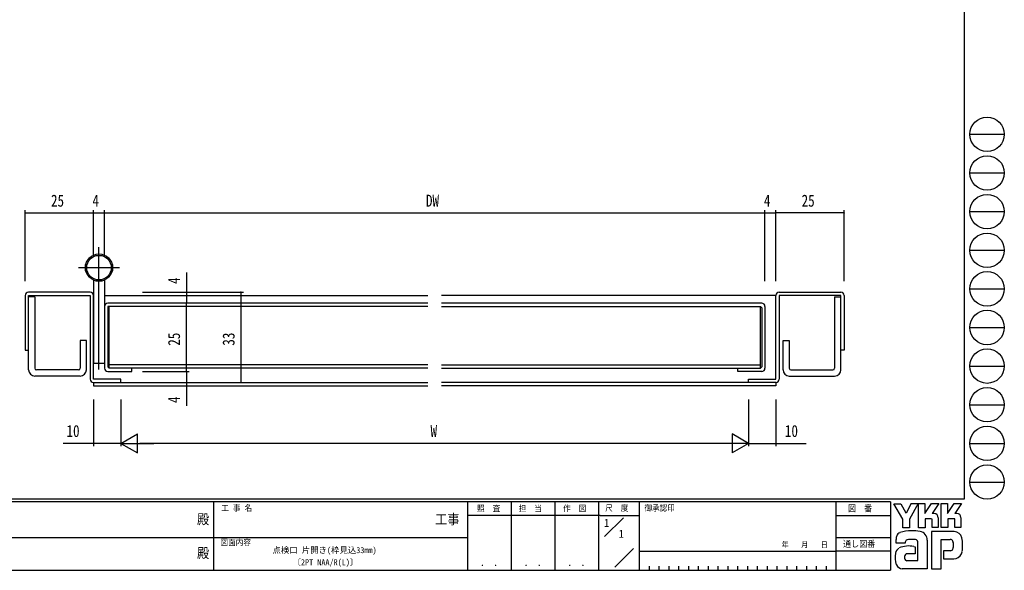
# Model space of a CAD drawing. Units: millimetres on the paper. Extents: x -283 to 283, y -202 to 202.
# Drawn here: x -77.4 to 283.3, y -201.5 to 0 of the extents above; entities that cross this region are included whole.
import ezdxf
from ezdxf.enums import TextEntityAlignment as Align

# ---------------------------------------------------------------- set-up
doc = ezdxf.new("R2010")
doc.units = ezdxf.units.MM
for name, color, linetype in [('0-1_USER1', 3, 'Continuous'), ('0-2_YKK_11', 7, 'Continuous'), ('0-3_YKK_12', 2, 'Continuous'), ('0-4_YKK_13', 4, 'Continuous'), ('0-6_YKK_D', 6, 'Continuous'), ('0-7_YKK_ZWAK', 7, 'Continuous')]:
    doc.layers.add(name, color=color, linetype=linetype)
doc.styles.add('ＭＳ ゴシック', font='')
doc.styles.get('ＭＳ ゴシック').set_extended_font_data('MS Gothic')

msp = doc.modelspace()

# ---------------------------------------------------------------- linework, layer by layer
at = {"layer": '0-2_YKK_11'}
for p, q in [((-51.553, -99.739), (-74.153, -99.739)), ((-51.553, -100.939), (-51.553, -131.539)), ((200.847, -99.739), (223.447, -99.739)), ((200.847, -100.939), (200.847, -131.539)), ((72.147, -103.739), (-45.153, -103.739)), ((194.447, -103.739), (77.147, -103.739)), ((-46.353, -104.939), (-46.353, -127.539)), ((77.147, -104.939), (193.947, -104.939)), ((195.647, -104.939), (195.647, -127.539)), ((72.147, -126.339), (-44.653, -126.339)), ((72.147, -127.539), (-44.653, -127.539)), ((77.147, -126.339), (193.947, -126.339))]:
    msp.add_line(p, q, dxfattribs=at)
for points in [[(-75.353, -100.939), (-75.353, -120.939), (-74.153, -120.939), (-74.153, -100.939), (-51.553, -100.939)], [(-50.353, -132.739), (-40.353, -132.739), (-40.353, -131.539), (-50.353, -131.539), (-50.353, -100.939)], [(199.647, -132.739), (189.647, -132.739), (189.647, -131.539), (199.647, -131.539), (199.647, -100.939)], [(224.647, -100.939), (224.647, -120.939), (223.447, -120.939), (223.447, -100.939), (200.847, -100.939)], [(72.147, -104.939), (-45.153, -104.939), (-45.153, -127.039), (-44.653, -127.539), (-44.653, -104.939)], [(77.147, -127.539), (193.947, -127.539), (193.947, -104.939), (194.447, -105.439), (194.447, -127.039), (193.947, -127.539)], [(-45.153, -128.739), (-36.353, -128.739), (-36.353, -127.539)], [(194.447, -128.739), (185.647, -128.739), (185.647, -127.539)]]:
    msp.add_lwpolyline(points, dxfattribs=at)
for centre, start, end in [((-74.153, -100.939), 89.99998, 180.00002), ((-51.553, -100.939), 0, 89.99998), ((200.847, -100.939), 89.99998, 180.00002), ((223.447, -100.939), 0, 89.99998), ((-45.153, -104.939), 89.99998, 180.00002), ((194.447, -104.939), 0, 89.99998), ((-45.153, -127.539), 180.00002, 270), ((194.447, -127.539), 270, 0), ((-50.353, -131.539), 180.00002, 270), ((199.647, -131.539), 270, 0)]:
    msp.add_arc(centre, 1.2, start, end, dxfattribs=at)
at = {"layer": '0-3_YKK_12'}
for p, q in [((-46.353, -100.939), (72.147, -100.939)), ((199.647, -100.939), (77.147, -100.939)), ((-50.353, -132.739), (72.147, -132.739)), ((-50.353, -132.739), (-50.353, -133.939)), ((189.647, -132.739), (77.147, -132.739)), ((199.647, -132.739), (199.647, -133.939)), ((-50.353, -133.939), (72.147, -133.939)), ((199.647, -133.939), (77.147, -133.939))]:
    msp.add_line(p, q, dxfattribs=at)
at = {"layer": '0-4_YKK_13'}
for p, q in [((-48.353, -128.052), (-48.353, -83.239)), ((-55.853, -90.739), (-40.853, -90.739)), ((-50.353, -95.322), (-50.353, -125.739)), ((-46.353, -95.322), (-46.353, -125.739)), ((-71.853, -101.439), (-74.153, -101.439)), ((-74.153, -128.139), (-74.153, -101.439)), ((-71.853, -101.439), (-71.853, -127.539)), ((221.147, -101.439), (223.447, -101.439)), ((221.147, -101.439), (221.147, -127.539)), ((223.447, -128.139), (223.447, -101.439)), ((-55.253, -117.439), (-55.253, -127.539)), ((-52.953, -117.439), (-55.253, -117.439)), ((-52.953, -128.139), (-52.953, -117.439)), ((202.247, -117.439), (204.547, -117.439)), ((202.247, -128.139), (202.247, -117.439)), ((204.547, -117.439), (204.547, -127.539)), ((-50.353, -125.739), (-46.353, -125.739)), ((-55.853, -128.139), (-71.253, -128.139)), ((205.147, -128.139), (220.547, -128.139)), ((-55.253, -130.439), (-71.853, -130.439)), ((204.547, -130.439), (221.147, -130.439))]:
    msp.add_line(p, q, dxfattribs=at)
for radius in [5, 4.5]:
    msp.add_circle((-48.353, -90.739), radius, dxfattribs=at)
for centre, radius, start, end in [((-71.853, -128.139), 2.3, 180, 270), ((-71.253, -127.539), 0.6, 180, 270), ((-55.853, -127.539), 0.6, 270, 0), ((-55.253, -128.139), 2.3, 270, 0), ((204.547, -128.139), 2.3, 180, 270), ((205.147, -127.539), 0.6, 180, 270), ((220.547, -127.539), 0.6, 270, 0), ((221.147, -128.139), 2.3, 270, 0)]:
    msp.add_arc(centre, radius, start, end, dxfattribs=at)
at = {"layer": '0-6_YKK_D'}
for p, q in [((-75.353, -95.739), (-75.353, -69.739)), ((-75.353, -70.739), (-50.353, -70.739)), ((-50.353, -86.739), (-50.353, -69.739)), ((-50.353, -80.716), (-50.353, -69.739)), ((-50.353, -70.739), (-46.353, -70.739)), ((-46.353, -82.522), (-46.353, -69.739)), ((-46.353, -86.739), (-46.353, -69.739)), ((-46.353, -70.739), (195.647, -70.739)), ((195.647, -95.739), (195.647, -69.739)), ((195.647, -70.739), (199.647, -70.739)), ((199.647, -95.739), (199.647, -69.739)), ((224.647, -70.739), (199.647, -70.739)), ((224.647, -95.739), (224.647, -69.739)), ((-32.353, -99.739), (-15.353, -99.739)), ((-32.353, -99.739), (4.647, -99.739)), ((3.647, -99.739), (3.647, -132.739)), ((-16.353, -128.739), (-16.353, -103.739)), ((-32.353, -128.739), (-15.353, -128.739)), ((-29.134, -128.739), (-15.353, -128.739)), ((-16.353, -128.739), (-16.353, -132.739)), ((-32.353, -132.739), (-15.353, -132.739)), ((-16.353, -132.739), (-16.353, -141.339)), ((-50.353, -139.039), (-50.353, -156.039)), ((-40.353, -139.039), (-40.353, -156.039)), ((-40.353, -139.039), (-40.353, -156.039)), ((189.647, -139.039), (189.647, -156.039)), ((189.647, -139.039), (189.647, -156.039)), ((199.647, -139.039), (199.647, -156.039)), ((-50.353, -155.039), (-61.473, -155.039)), ((-40.353, -155.039), (-50.353, -155.039)), ((-40.353, -155.039), (-34.291, -151.539)), ((-40.353, -155.039), (-28.229, -155.039)), ((-40.353, -155.039), (-34.291, -158.539)), ((-34.291, -158.539), (-34.291, -151.539)), ((182.647, -155.039), (-33.353, -155.039)), ((189.647, -155.039), (177.523, -155.039)), ((183.585, -151.539), (183.585, -158.539)), ((189.647, -155.039), (183.585, -151.539)), ((189.647, -155.039), (183.585, -158.539)), ((189.647, -155.039), (199.647, -155.039)), ((199.647, -155.039), (210.767, -155.039))]:
    msp.add_line(p, q, dxfattribs=at)
msp.add_lwpolyline([(-16.353, -92.551), (-16.353, -99.739), (-16.353, -103.739)], dxfattribs=at)
for centre, start, end in [((-75.353, -70.739), 0, 180), ((-75.353, -70.739), 180, 0), ((-50.353, -70.739), 0, 180), ((-50.353, -70.739), 0, 180), ((-50.353, -70.739), 180, 0), ((-50.353, -70.739), 180, 0), ((-46.353, -70.739), 0, 180), ((-46.353, -70.739), 0, 180), ((-46.353, -70.739), 180, 0), ((-46.353, -70.739), 180, 0), ((195.647, -70.739), 0, 180), ((195.647, -70.739), 0, 180), ((195.647, -70.739), 180, 0), ((195.647, -70.739), 180, 0), ((199.647, -70.739), 0, 180), ((199.647, -70.739), 0, 180), ((199.647, -70.739), 180, 0), ((199.647, -70.739), 180, 0), ((224.647, -70.739), 0, 180), ((224.647, -70.739), 180, 0), ((-16.353, -99.739), 90, 270), ((-16.353, -99.739), 270, 90), ((3.647, -99.739), 90, 270), ((3.647, -99.739), 270, 90), ((-16.353, -103.739), 90, 270), ((-16.353, -103.739), 90, 270), ((-16.353, -103.739), 270, 90), ((-16.353, -103.739), 270, 90), ((-16.353, -128.739), 90, 270), ((-16.353, -128.739), 90, 270), ((-16.353, -128.739), 270, 90), ((-16.353, -128.739), 270, 90), ((-16.353, -132.739), 90, 270), ((-16.353, -132.739), 270, 90), ((3.647, -132.739), 90, 270), ((3.647, -132.739), 270, 90), ((-50.353, -155.039), 0, 180), ((-50.353, -155.039), 180, 0), ((199.647, -155.039), 0, 180), ((199.647, -155.039), 180, 0)]:
    msp.add_arc(centre, 0.106, start, end, dxfattribs=at)
at = {"layer": '0-7_YKK_ZWAK'}
for p, q in [((268.6, 199.5), (268.6, -175.5)), ((270.726, -41.94), (283.326, -41.94)), ((270.726, -56.08), (283.326, -56.08)), ((270.726, -70.22), (283.326, -70.22)), ((270.726, -84.36), (283.326, -84.36)), ((270.726, -98.5), (283.326, -98.5)), ((270.726, -112.64), (283.326, -112.64)), ((270.726, -126.78), (283.326, -126.78)), ((270.726, -140.92), (283.326, -140.92)), ((270.726, -155.06), (283.326, -155.06)), ((270.726, -169.2), (283.326, -169.2)), ((268.6, -175.5), (-281.4, -175.5)), ((241.6, -176.5), (-281.4, -176.5)), ((-6.4, -176.5), (-6.4, -201.5)), ((86.6, -176.5), (86.6, -201.5)), ((102.6, -176.5), (102.6, -201.5)), ((118.6, -176.5), (118.6, -201.5)), ((134.6, -176.5), (134.6, -201.5)), ((149.6, -176.5), (149.6, -201.5)), ((221.6, -176.5), (221.6, -201.5)), ((241.6, -176.5), (241.6, -201.5)), ((246.194, -182.785), (242.912, -177.147)), ((242.912, -177.147), (245.422, -177.147)), ((245.422, -177.147), (247.217, -180.506)), ((249.197, -177.07), (247.372, -180.622)), ((251.787, -177.07), (248.55, -182.804)), ((249.197, -177.07), (251.787, -177.07)), ((251.928, -185.951), (251.928, -177.089)), ((251.928, -177.089), (254.226, -177.089)), ((254.226, -180.731), (256.639, -177.051)), ((254.226, -177.089), (254.226, -180.731)), ((256.639, -177.051), (259.371, -177.051)), ((259.371, -177.051), (256.843, -180.719)), ((260.153, -185.874), (260.153, -177.012)), ((260.153, -177.012), (262.489, -177.012)), ((262.489, -180.72), (264.941, -177.012)), ((262.489, -177.012), (262.489, -180.72)), ((264.941, -177.012), (267.644, -177.012)), ((267.374, -177.475), (265.144, -180.661)), ((267.644, -177.012), (267.374, -177.475)), ((135.303, -181.499), (86.6, -181.499)), ((135.303, -181.499), (149.6, -181.499)), ((136.864, -189.169), (143.788, -182.245)), ((221.6, -181.5), (241.6, -181.5)), ((246.194, -185.97), (246.194, -182.785)), ((247.217, -180.506), (247.372, -180.622)), ((248.55, -182.804), (248.55, -185.97)), ((256.581, -182.63), (254.303, -182.63)), ((254.303, -182.63), (254.303, -185.951)), ((256.89, -182.746), (256.581, -182.63)), ((257.585, -180.719), (256.843, -180.719)), ((256.89, -185.893), (256.89, -182.746)), ((259.13, -182.263), (259.13, -185.893)), ((265.886, -180.661), (265.144, -180.661)), ((265.173, -185.854), (265.173, -182.727)), ((267.432, -182.263), (267.432, -185.854)), ((248.55, -185.97), (246.194, -185.97)), ((254.303, -185.951), (251.928, -185.951)), ((256.62, -187.283), (256.62, -200.933)), ((264.902, -187.283), (256.62, -187.283)), ((259.13, -185.893), (256.89, -185.893)), ((262.586, -185.874), (260.153, -185.874)), ((265.173, -185.818), (265.209, -185.854)), ((267.432, -185.854), (265.173, -185.854)), ((-97.4, -189.499), (-5.4, -189.499)), ((-5.4, -189.499), (86.6, -189.499)), ((221.6, -189.499), (241.6, -189.499)), ((250.847, -190.218), (248.206, -190.268)), ((251.619, -197.979), (251.619, -191.029)), ((255.114, -190.488), (255.114, -200.914)), ((260.211, -200.933), (260.211, -190.256)), ((260.211, -190.256), (263.532, -190.256)), ((140.652, -200.318), (147.454, -193.515)), ((149.6, -194.5), (221.6, -194.5)), ((241.6, -194.5), (221.6, -194.5)), ((250.152, -192.766), (250.654, -192.882)), ((250.654, -192.882), (250.654, -195.45)), ((263.609, -194.349), (261.08, -194.349)), ((261.08, -194.349), (261.08, -197.303)), ((264.581, -191.326), (264.594, -193.208)), ((247.604, -197.979), (251.619, -197.979)), ((250.654, -195.45), (247.801, -195.453)), ((251.31, -197.979), (251.561, -197.979)), ((251.619, -197.978), (251.62, -197.979)), ((261.08, -197.303), (264.883, -197.303)), ((264.883, -197.303), (265.655, -197.13)), ((-281.4, -201.5), (241.6, -201.5)), ((153.2, -200), (153.2, -201.5)), ((156.8, -200), (156.8, -201.5)), ((160.4, -200), (160.4, -201.5)), ((164, -200), (164, -201.5)), ((167.6, -200), (167.6, -201.5)), ((171.2, -200), (171.2, -201.5)), ((174.8, -200), (174.8, -201.5)), ((178.4, -200), (178.4, -201.5)), ((182, -200), (182, -201.5)), ((185.6, -200), (185.6, -201.5)), ((189.2, -200), (189.2, -201.5)), ((192.8, -200), (192.8, -201.5)), ((196.4, -200), (196.4, -201.5)), ((200, -200), (200, -201.5)), ((203.6, -200), (203.6, -201.5)), ((207.2, -200), (207.2, -201.5)), ((210.8, -200), (210.8, -201.5)), ((214.4, -200), (214.4, -201.5)), ((218, -200), (218, -201.5)), ((247.005, -200.972), (245.943, -200.972)), ((254.882, -200.952), (247.005, -200.972)), ((255.114, -200.914), (254.882, -200.952)), ((256.62, -200.933), (259.651, -200.933)), ((259.651, -200.933), (260.211, -200.933))]:
    msp.add_line(p, q, dxfattribs=at)
for points in [[(265.173, -182.727), (264.864, -182.611), (262.586, -182.611), (262.586, -185.874)], [(247.005, -191.55), (243.684, -191.55), (243.684, -190.172)]]:
    msp.add_lwpolyline(points, dxfattribs=at)
for centre in [(277.026, -41.94), (277.026, -56.08), (277.026, -70.22), (277.026, -84.36), (277.026, -98.5), (277.026, -112.64), (277.026, -126.78), (277.026, -140.92), (277.026, -155.06), (277.026, -169.2)]:
    msp.add_circle(centre, 6.3, dxfattribs=at)
for centre, radius, start, end in [((257.585, -182.263), 1.545, 0.00166, 89.99604), ((265.886, -182.206), 1.545, 0.00166, 89.99604), ((249.259, -199.644), 12.629, 89.89165, 109.30848), ((249.63, -201.831), 14.82, 78.7801, 91.46938), ((251.979, -190.426), 3.178, 40.66422, 80.31694), ((264.794, -190.386), 3.101, 14.44572, 87.08746), ((247.285, -190.19), 3.598, 158.41083, 179.71775), ((245.605, -189.397), 1.746, 109.02127, 161.51264), ((248.511, -191.505), 1.507, 138.46382, 181.71359), ((248.111, -191.479), 1.215, 85.50551, 126.78038), ((250.497, -191.324), 1.161, 14.7552, 72.44995), ((251.821, -190.418), 3.294, 358.78059, 38.76563), ((263.646, -191.128), 0.878, 16.43123, 96.91661), ((261.979, -191.648), 2.624, 4.93423, 17.03552), ((253.147, -192.348), 14.9, 350.99027, 10.67625), ((246.191, -195.734), 2.792, 121.82711, 169.08475), ((248.4, -202.11), 9.506, 79.38098, 112.05825), ((263.61, -193.417), 0.933, 269.95468, 342.90145), ((261.964, -192.958), 2.64, 343.6902, 354.75362), ((264.839, -194.175), 3.065, 285.44291, 349.90448), ((251.206, -196.782), 7.916, 168.76372, 199.80079), ((248.444, -196.734), 1.692, 171.08203, 216.71923), ((247.807, -196.485), 1.032, 90.33953, 178.03639), ((247.779, -196.904), 1.09, 230.9728, 260.75491), ((246.2, -198.245), 2.731, 207.31435, 263.59464)]:
    msp.add_arc(centre, radius, start, end, dxfattribs=at)

# ---------------------------------------------------------------- texts
at = {"layer": '0-1_USER1', "style": 'ＭＳ ゴシック'}
for s, height, p in [('1', 2.933, (136.6, -186.5)), ('1', 2.933, (141.981, -190.5)), ('点検口 片開き(枠見込33mm)', 2.199, (15.198, -195.892)), ('〔2PT NAA/R(L)〕', 2.199, (22.555, -200.303))]:
    msp.add_text(s, height=height, dxfattribs=at).set_placement(p, align=Align.BOTTOM_LEFT)
at = {"layer": '0-6_YKK_D', "style": 'ＭＳ ゴシック', "width": 0.8}
for s, p in [('25', (-65.935, -69.739)), ('4', (-50.75, -69.739)), ('DW', (71.431, -69.739)), ('4', (195.25, -69.739)), ('25', (209.065, -69.739)), ('10', (-60.255, -154.039)), ('W', (73.112, -154.039)), ('10', (202.945, -154.039))]:
    msp.add_text(s, height=4.399, dxfattribs=at).set_placement(p, align=Align.BOTTOM_LEFT)
for s, p in [('4', (-17.353, -96.699)), ('25', (-17.353, -119.321)), ('33', (2.647, -119.309)), ('4', (-17.353, -140.286))]:
    msp.add_text(s, height=4.399, rotation=90, dxfattribs=at).set_placement(p, align=Align.BOTTOM_LEFT)
at = {"layer": '0-7_YKK_ZWAK', "style": 'ＭＳ ゴシック', "width": 0.9}
for s, height, p in [('工 事 名', 2.199, (-3.534, -180.452)), ('照  査', 2.199, (90.164, -180.629)), ('担  当', 2.199, (105.425, -180.629)), ('作  図', 2.199, (121.686, -180.616)), ('尺  度', 2.199, (137.109, -180.455)), ('御承認印', 2.199, (151.505, -180.452)), ('図\u3000番', 2.346, (226.027, -180.687)), ('殿', 3.666, (-12.458, -185.754)), ('工事', 3.666, (74.765, -185.754)), ('図面内容', 2.199, (-3.816, -193.034)), ('年   月   日', 2.073, (201.726, -193.764)), ('通し図番', 2.346, (224.228, -193.703)), ('殿', 3.666, (-12.458, -198.127)), (' ． ．', 2.566, (89.782, -200.747)), (' ． ．', 2.566, (105.782, -200.747)), (' ． ．', 2.566, (121.782, -200.747))]:
    msp.add_text(s, height=height, dxfattribs=at).set_placement(p, align=Align.BOTTOM_LEFT)

doc.saveas('drawing.dxf')
